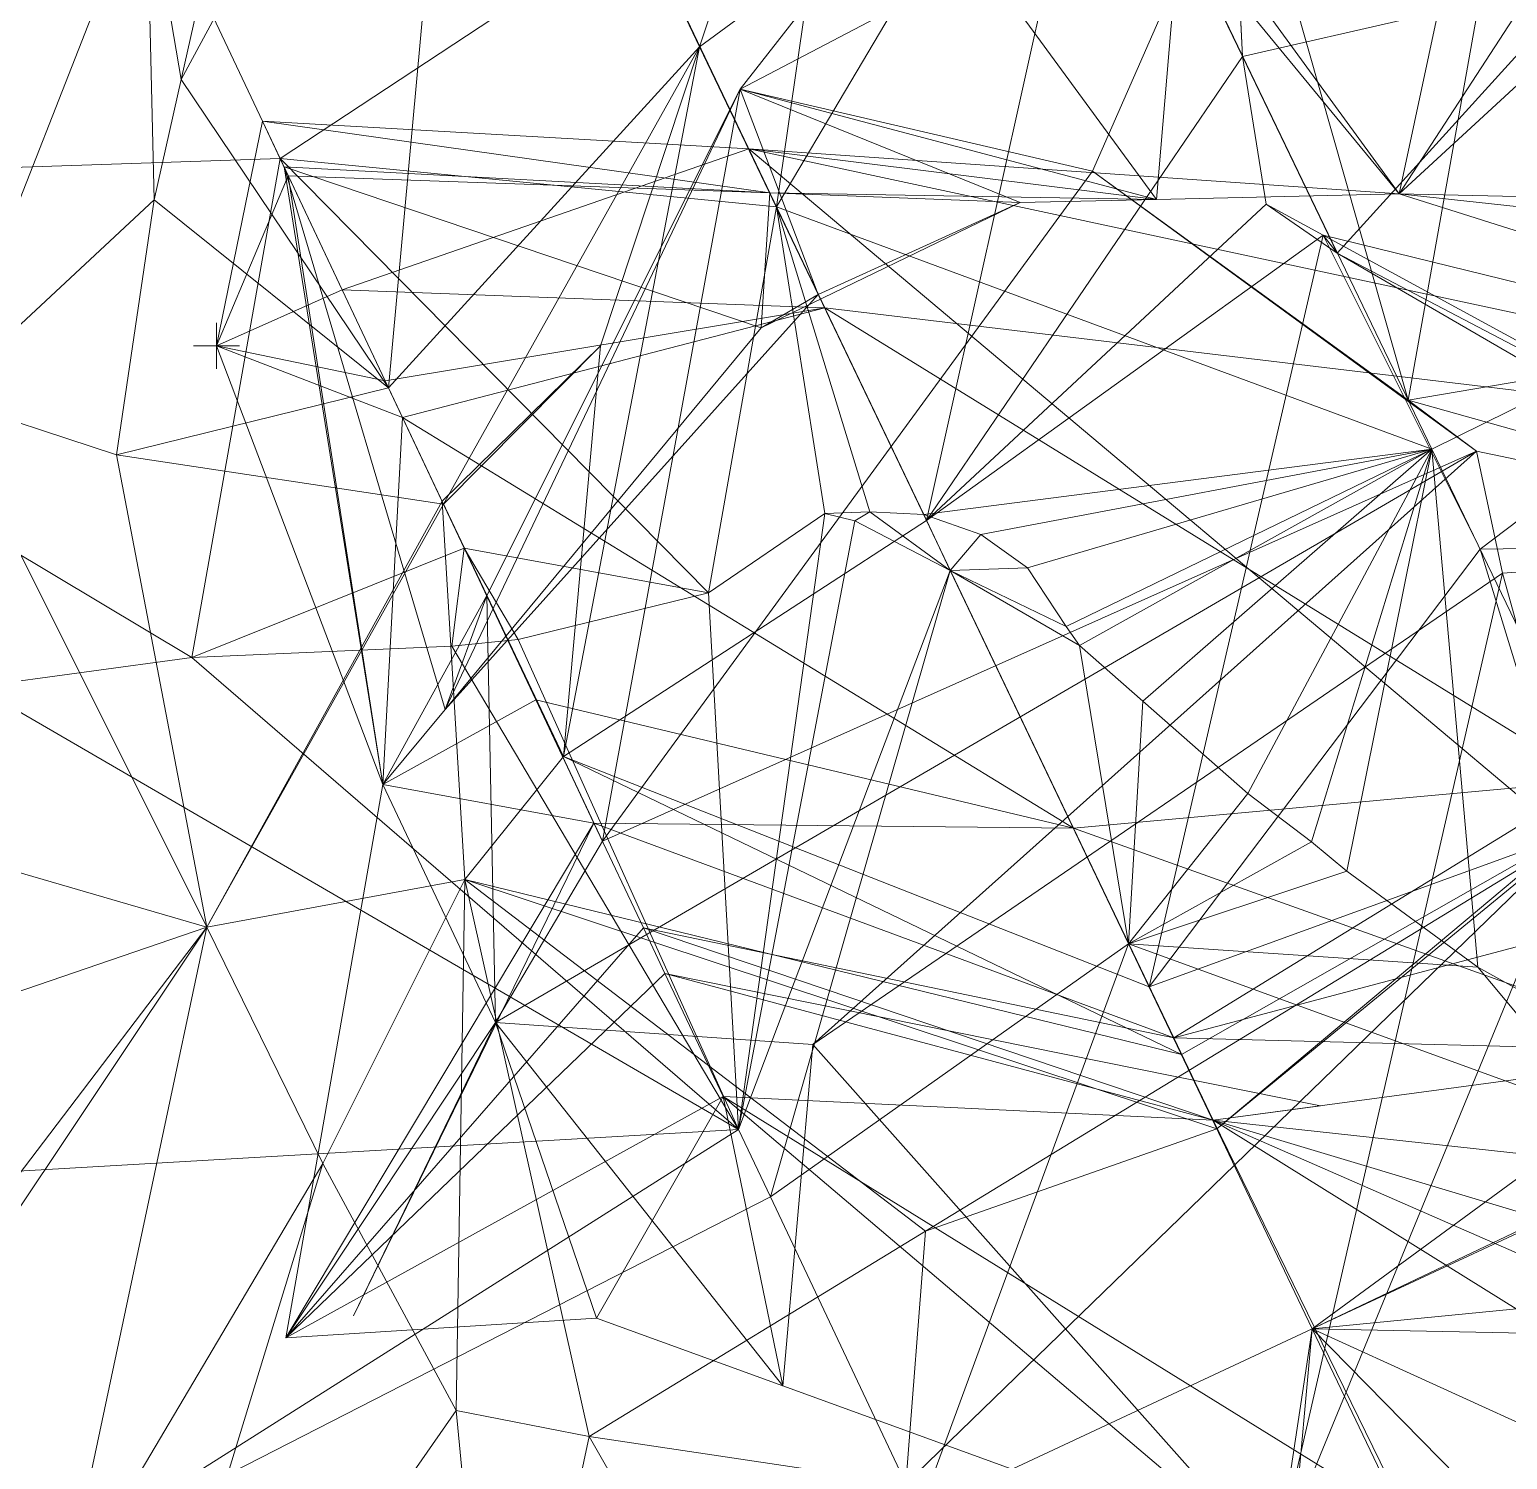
# Model space of a CAD drawing. Extents: x 8150 to 8561, y 2087 to 2332.
# Drawn here: x 8243 to 8307.1, y 2175.9 to 2237.9 of the extents above; entities that cross this region are included whole.
import ezdxf

# ---------------------------------------------------------------- set-up
doc = ezdxf.new("R2010")
doc.units = 0
doc.header["$MEASUREMENT"] = 0
doc.header["$PDMODE"] = 2
doc.header["$PDSIZE"] = -1
doc.linetypes.add('CONTINUOUS2', pattern=[0])

msp = doc.modelspace()

# ---------------------------------------------------------------- linework, layer by layer
at = {"color": 7, "linetype": 'CONTINUOUS', "lineweight": 0}
for points in [[(8338.937, 2247.034, -1051.706), (8329.646, 2246.876, -1073), (8317.341, 2256.534, -1091.984), (8310.502, 2240.104, -1095), (8299.679, 2228.154, -1115), (8296.597, 2230.281, -1120), (8281.867, 2216.564, -1135), (8266.14, 2206.344, -1141.566)], [(8164.782, 2169.498, -1409.912), (8213.797, 2153.339, -1416.019), (8247.612, 2162.975, -1414.28), (8281.565, 2173.566, -1406.783), (8298.594, 2181.527, -1403.927), (8317.851, 2190.504, -1397.535), (8349.284, 2224.682, -1375), (8358.248, 2235.84, -1364.345)], [(8374.706, 2201.838, -1205.829), (8355.352, 2207.128, -1213.859), (8313.424, 2199.676, -1201.013), (8274.173, 2232.679, -1234.552), (8256.539, 2226.57, -1236.435)], [(8438.618, 2200.41, -1175), (8378.433, 2206.291, -1200), (8374.706, 2201.838, -1205.829), (8355.352, 2207.128, -1213.859), (8316.327, 2193.539, -1204), (8294.291, 2190.566, -1211.78), (8298.954, 2191.195, -1210.134), (8270.532, 2196.935, -1229.658)], [(8263.194, 2194.805, -1175), (8257.034, 2182.09, -1199.127), (8267.453, 2203.455, -1208.236), (8288.244, 2203.225, -1200.279), (8316.589, 2193.097, -1175.832)]]:
    msp.add_polyline3d(points, dxfattribs=at)
msp.add_point((8251.095, 2224.145, -1225.499), dxfattribs=at)
at = {"color": 2, "linetype": 'CONTINUOUS2', "lineweight": 0}
for points in [[(8261.864, 2258.464, -1166.659), (8280.745, 2263.418, -1150), (8272.03, 2237.1, -1150), (8261.864, 2258.464, -1166.659)], [(8272.03, 2237.1, -1150), (8280.745, 2263.418, -1150), (8289.249, 2249.764, -1130.158), (8272.03, 2237.1, -1150)], [(8243.007, 2255.231, -1383.158), (8230.47, 2262.618, -1375), (8215.997, 2230.99, -1386.696), (8243.007, 2255.231, -1383.158)], [(8295.564, 2236.68, -1120.056), (8289.249, 2249.764, -1130.158), (8294.299, 2262.276, -1124.646), (8295.564, 2236.68, -1120.056)], [(8295.564, 2236.68, -1120.056), (8294.299, 2262.276, -1124.646), (8294.323, 2262.175, -1120), (8295.564, 2236.68, -1120.056)], [(8310.502, 2240.104, -1095), (8295.564, 2236.68, -1120.056), (8294.323, 2262.175, -1120), (8310.502, 2240.104, -1095)], [(8308.208, 2258.108, -1175), (8323.088, 2262.617, -1175), (8302.362, 2230.729, -1200), (8308.208, 2258.108, -1175)], [(8302.362, 2230.729, -1200), (8323.088, 2262.617, -1175), (8325.042, 2251.646, -1175), (8302.362, 2230.729, -1200)], [(8253.212, 2251.96, -1175), (8261.864, 2258.464, -1166.659), (8249.567, 2235.691, -1175), (8253.212, 2251.96, -1175)], [(8258.546, 2222.32, -1170.567), (8249.567, 2235.691, -1175), (8261.864, 2258.464, -1166.659), (8258.546, 2222.32, -1170.567)], [(8272.03, 2237.1, -1150), (8258.546, 2222.32, -1170.567), (8261.864, 2258.464, -1166.659), (8272.03, 2237.1, -1150)], [(8290.745, 2246.681, -1186.774), (8308.208, 2258.108, -1175), (8302.362, 2230.729, -1200), (8290.745, 2246.681, -1186.774)], [(8253.851, 2232.264, -1393.786), (8243.007, 2255.231, -1383.158), (8215.997, 2230.99, -1386.696), (8253.851, 2232.264, -1393.786)], [(8253.851, 2232.264, -1393.786), (8269.457, 2242.559, -1391.079), (8243.007, 2255.231, -1383.158), (8253.851, 2232.264, -1393.786)], [(8267.746, 2246.143, -1387.672), (8275.373, 2230.167, -1390.284), (8278.923, 2254.756, -1375), (8267.746, 2246.143, -1387.672)], [(8275.373, 2230.167, -1390.284), (8288.261, 2251.92, -1375), (8278.923, 2254.756, -1375), (8275.373, 2230.167, -1390.284)], [(8249.567, 2235.691, -1175), (8248.063, 2244.524, -1187.038), (8253.212, 2251.96, -1175), (8249.567, 2235.691, -1175)], [(8275.373, 2230.167, -1390.284), (8303.781, 2219.656, -1394.318), (8288.261, 2251.92, -1375), (8275.373, 2230.167, -1390.284)], [(8288.261, 2251.92, -1375), (8303.781, 2219.656, -1394.318), (8321.663, 2228.496, -1381.597), (8288.261, 2251.92, -1375)], [(8321.663, 2228.496, -1381.597), (8313.268, 2248.964, -1374.873), (8288.261, 2251.92, -1375), (8321.663, 2228.496, -1381.597)], [(8325.042, 2251.646, -1175), (8343.31, 2229.805, -1175), (8302.362, 2230.729, -1200), (8325.042, 2251.646, -1175)], [(8281.867, 2216.564, -1135), (8272.03, 2237.1, -1150), (8289.249, 2249.764, -1130.158), (8281.867, 2216.564, -1135)], [(8289.249, 2249.764, -1130.158), (8295.564, 2236.68, -1120.056), (8281.867, 2216.564, -1135), (8289.249, 2249.764, -1130.158)], [(8307.634, 2249.215, -1150), (8295.659, 2246.735, -1150), (8302.753, 2221.785, -1143.552), (8307.634, 2249.215, -1150)], [(8317.789, 2224.341, -1120), (8307.634, 2249.215, -1150), (8302.753, 2221.785, -1143.552), (8317.789, 2224.341, -1120)], [(8289.069, 2231.715, -1150), (8295.659, 2246.735, -1150), (8273.789, 2235.264, -1175), (8289.069, 2231.715, -1150)], [(8295.659, 2246.735, -1150), (8281.304, 2244.882, -1175), (8273.789, 2235.264, -1175), (8295.659, 2246.735, -1150)], [(8302.753, 2221.785, -1143.552), (8295.659, 2246.735, -1150), (8289.069, 2231.715, -1150), (8302.753, 2221.785, -1143.552)], [(8292.839, 2242.31, -1192.797), (8290.745, 2246.681, -1186.774), (8302.362, 2230.729, -1200), (8292.839, 2242.31, -1192.797)], [(8267.746, 2246.143, -1387.672), (8269.457, 2242.559, -1391.079), (8275.373, 2230.167, -1390.284), (8267.746, 2246.143, -1387.672)], [(8281.304, 2244.882, -1175), (8291.847, 2230.493, -1200), (8273.789, 2235.264, -1175), (8281.304, 2244.882, -1175)], [(8281.304, 2244.882, -1175), (8292.839, 2242.31, -1192.797), (8291.847, 2230.493, -1200), (8281.304, 2244.882, -1175)], [(8234.345, 2232.234, -1198.126), (8236.238, 2238.608, -1200), (8248.063, 2244.524, -1187.038), (8234.345, 2232.234, -1198.126)], [(8234.345, 2232.234, -1198.126), (8248.063, 2244.524, -1187.038), (8239.185, 2221.906, -1189.176), (8234.345, 2232.234, -1198.126)], [(8248.397, 2230.466, -1175), (8239.185, 2221.906, -1189.176), (8248.063, 2244.524, -1187.038), (8248.397, 2230.466, -1175)], [(8248.063, 2244.524, -1187.038), (8249.567, 2235.691, -1175), (8248.397, 2230.466, -1175), (8248.063, 2244.524, -1187.038)], [(8253.851, 2232.264, -1393.786), (8275.373, 2230.167, -1390.284), (8269.457, 2242.559, -1391.079), (8253.851, 2232.264, -1393.786)], [(8292.839, 2242.31, -1192.797), (8302.362, 2230.729, -1200), (8291.847, 2230.493, -1200), (8292.839, 2242.31, -1192.797)], [(8299.679, 2228.154, -1115), (8295.564, 2236.68, -1120.056), (8310.502, 2240.104, -1095), (8299.679, 2228.154, -1115)], [(8310.502, 2240.104, -1095), (8326.631, 2212.508, -1095), (8299.679, 2228.154, -1115), (8310.502, 2240.104, -1095)], [(8258.546, 2222.32, -1170.567), (8272.03, 2237.1, -1150), (8260.929, 2217.273, -1162.61), (8258.546, 2222.32, -1170.567)], [(8260.929, 2217.273, -1162.61), (8272.03, 2237.1, -1150), (8267.74, 2224.146, -1150), (8260.929, 2217.273, -1162.61)], [(8281.867, 2216.564, -1135), (8266.14, 2206.344, -1141.566), (8272.03, 2237.1, -1150), (8281.867, 2216.564, -1135)], [(8267.74, 2224.146, -1150), (8272.03, 2237.1, -1150), (8266.14, 2206.344, -1141.566), (8267.74, 2224.146, -1150)], [(8296.597, 2230.281, -1120), (8281.867, 2216.564, -1135), (8295.564, 2236.68, -1120.056), (8296.597, 2230.281, -1120)], [(8299.679, 2228.154, -1115), (8296.597, 2230.281, -1120), (8295.564, 2236.68, -1120.056), (8299.679, 2228.154, -1115)], [(8248.397, 2230.466, -1175), (8249.567, 2235.691, -1175), (8258.546, 2222.32, -1170.567), (8248.397, 2230.466, -1175)], [(8273.789, 2235.264, -1175), (8277.181, 2226.372, -1188.422), (8261.007, 2208.383, -1200), (8273.789, 2235.264, -1175)], [(8261.007, 2208.383, -1200), (8262.817, 2213.322, -1175), (8273.789, 2235.264, -1175), (8261.007, 2208.383, -1200)], [(8273.789, 2235.264, -1175), (8262.817, 2213.322, -1175), (8267.823, 2202.672, -1160.24), (8273.789, 2235.264, -1175)], [(8267.823, 2202.672, -1160.24), (8289.069, 2231.715, -1150), (8273.789, 2235.264, -1175), (8267.823, 2202.672, -1160.24)], [(8285.927, 2230.36, -1200), (8273.789, 2235.264, -1175), (8291.847, 2230.493, -1200), (8285.927, 2230.36, -1200)], [(8285.927, 2230.36, -1200), (8277.181, 2226.372, -1188.422), (8273.789, 2235.264, -1175), (8285.927, 2230.36, -1200)], [(8251.095, 2224.145, -1225.499), (8254.207, 2231.509, -1216.98), (8253.088, 2233.88, -1227.691), (8251.095, 2224.145, -1225.499)], [(8251.095, 2224.145, -1225.499), (8253.088, 2233.88, -1227.691), (8256.539, 2226.57, -1236.435), (8251.095, 2224.145, -1225.499)], [(8275.083, 2230.775, -1220.746), (8274.173, 2232.679, -1234.552), (8253.088, 2233.88, -1227.691), (8275.083, 2230.775, -1220.746)], [(8256.539, 2226.57, -1236.435), (8253.088, 2233.88, -1227.691), (8274.173, 2232.679, -1234.552), (8256.539, 2226.57, -1236.435)], [(8275.083, 2230.775, -1220.746), (8253.088, 2233.88, -1227.691), (8254.207, 2231.509, -1216.98), (8275.083, 2230.775, -1220.746)], [(8256.539, 2226.57, -1236.435), (8274.173, 2232.679, -1234.552), (8277.461, 2225.794, -1224.969), (8256.539, 2226.57, -1236.435)], [(8342.641, 2218.006, -1200), (8277.461, 2225.794, -1224.969), (8274.173, 2232.679, -1234.552), (8342.641, 2218.006, -1200)], [(8274.173, 2232.679, -1234.552), (8275.083, 2230.775, -1220.746), (8291.847, 2230.493, -1200), (8274.173, 2232.679, -1234.552)], [(8291.847, 2230.493, -1200), (8302.362, 2230.729, -1200), (8274.173, 2232.679, -1234.552), (8291.847, 2230.493, -1200)], [(8274.173, 2232.679, -1234.552), (8302.362, 2230.729, -1200), (8342.641, 2218.006, -1200), (8274.173, 2232.679, -1234.552)], [(8250.025, 2210.636, -1404.415), (8253.851, 2232.264, -1393.786), (8215.997, 2230.99, -1386.696), (8250.025, 2210.636, -1404.415)], [(8250.025, 2210.636, -1404.415), (8261.828, 2215.369, -1401.115), (8253.851, 2232.264, -1393.786), (8250.025, 2210.636, -1404.415)], [(8253.851, 2232.264, -1393.786), (8261.828, 2215.369, -1401.115), (8272.421, 2213.432, -1400), (8253.851, 2232.264, -1393.786)], [(8272.421, 2213.432, -1400), (8275.373, 2230.167, -1390.284), (8253.851, 2232.264, -1393.786), (8272.421, 2213.432, -1400)], [(8254.207, 2231.509, -1216.98), (8251.095, 2224.145, -1225.499), (8258.305, 2205.119, -1200), (8254.207, 2231.509, -1216.98)], [(8258.305, 2205.119, -1200), (8261.007, 2208.383, -1200), (8254.021, 2231.904, -1212.826), (8258.305, 2205.119, -1200)], [(8258.305, 2205.119, -1200), (8254.021, 2231.904, -1212.826), (8254.207, 2231.509, -1216.98), (8258.305, 2205.119, -1200)], [(8275.083, 2230.775, -1220.746), (8254.207, 2231.509, -1216.98), (8254.021, 2231.904, -1212.826), (8275.083, 2230.775, -1220.746)], [(8274.699, 2224.926, -1200), (8254.021, 2231.904, -1212.826), (8261.007, 2208.383, -1200), (8274.699, 2224.926, -1200)], [(8274.699, 2224.926, -1200), (8275.083, 2230.775, -1220.746), (8254.021, 2231.904, -1212.826), (8274.699, 2224.926, -1200)], [(8305.708, 2219.577, -1150), (8289.069, 2231.715, -1150), (8267.823, 2202.672, -1160.24), (8305.708, 2219.577, -1150)], [(8305.708, 2219.577, -1150), (8302.753, 2221.785, -1143.552), (8289.069, 2231.715, -1150), (8305.708, 2219.577, -1150)], [(8240.68, 2209.365, -1405.383), (8250.025, 2210.636, -1404.415), (8215.997, 2230.99, -1386.696), (8240.68, 2209.365, -1405.383)], [(8275.083, 2230.775, -1220.746), (8274.699, 2224.926, -1200), (8285.927, 2230.36, -1200), (8275.083, 2230.775, -1220.746)], [(8285.927, 2230.36, -1200), (8291.847, 2230.493, -1200), (8275.083, 2230.775, -1220.746), (8285.927, 2230.36, -1200)], [(8346.535, 2225.949, -1175), (8342.641, 2218.006, -1200), (8302.362, 2230.729, -1200), (8346.535, 2225.949, -1175)], [(8346.535, 2225.949, -1175), (8302.362, 2230.729, -1200), (8343.31, 2229.805, -1175), (8346.535, 2225.949, -1175)], [(8248.397, 2230.466, -1175), (8246.766, 2219.419, -1175), (8239.185, 2221.906, -1189.176), (8248.397, 2230.466, -1175)], [(8258.546, 2222.32, -1170.567), (8246.766, 2219.419, -1175), (8248.397, 2230.466, -1175), (8258.546, 2222.32, -1170.567)], [(8272.421, 2213.432, -1400), (8277.465, 2216.874, -1399.285), (8275.373, 2230.167, -1390.284), (8272.421, 2213.432, -1400)], [(8274.699, 2224.926, -1200), (8277.181, 2226.372, -1188.422), (8285.927, 2230.36, -1200), (8274.699, 2224.926, -1200)], [(8275.373, 2230.167, -1390.284), (8281.749, 2216.825, -1398.849), (8303.781, 2219.656, -1394.318), (8275.373, 2230.167, -1390.284)], [(8279.42, 2216.949, -1399.1), (8281.749, 2216.825, -1398.849), (8275.373, 2230.167, -1390.284), (8279.42, 2216.949, -1399.1)], [(8279.42, 2216.949, -1399.1), (8275.373, 2230.167, -1390.284), (8277.465, 2216.874, -1399.285), (8279.42, 2216.949, -1399.1)], [(8296.597, 2230.281, -1120), (8299.062, 2228.94, -1120), (8281.867, 2216.564, -1135), (8296.597, 2230.281, -1120)], [(8299.679, 2228.154, -1115), (8299.062, 2228.94, -1120), (8296.597, 2230.281, -1120), (8299.679, 2228.154, -1115)], [(8291.519, 2196.347, -1135.473), (8281.867, 2216.564, -1135), (8299.062, 2228.94, -1120), (8291.519, 2196.347, -1135.473)], [(8299.062, 2228.94, -1120), (8305.873, 2215.321, -1137.335), (8291.519, 2196.347, -1135.473), (8299.062, 2228.94, -1120)], [(8321.663, 2216.649, -1120), (8299.062, 2228.94, -1120), (8299.679, 2228.154, -1115), (8321.663, 2216.649, -1120)], [(8321.663, 2216.649, -1120), (8317.789, 2224.341, -1120), (8299.062, 2228.94, -1120), (8321.663, 2216.649, -1120)], [(8317.789, 2224.341, -1120), (8305.873, 2215.321, -1137.335), (8299.062, 2228.94, -1120), (8317.789, 2224.341, -1120)], [(8321.663, 2216.649, -1120), (8299.679, 2228.154, -1115), (8326.631, 2212.508, -1095), (8321.663, 2216.649, -1120)], [(8303.781, 2219.656, -1394.318), (8317.851, 2190.504, -1397.535), (8321.663, 2228.496, -1381.597), (8303.781, 2219.656, -1394.318)], [(8256.539, 2226.57, -1236.435), (8258.405, 2222.619, -1228.346), (8251.095, 2224.145, -1225.499), (8256.539, 2226.57, -1236.435)], [(8277.461, 2225.794, -1224.969), (8258.405, 2222.619, -1228.346), (8256.539, 2226.57, -1236.435), (8277.461, 2225.794, -1224.969)], [(8277.181, 2226.372, -1188.422), (8274.699, 2224.926, -1200), (8261.007, 2208.383, -1200), (8277.181, 2226.372, -1188.422)], [(8259.151, 2221.038, -1223.756), (8258.405, 2222.619, -1228.346), (8277.461, 2225.794, -1224.969), (8259.151, 2221.038, -1223.756)], [(8277.461, 2225.794, -1224.969), (8288.244, 2203.225, -1200.279), (8259.151, 2221.038, -1223.756), (8277.461, 2225.794, -1224.969)], [(8310.721, 2205.279, -1194.96), (8288.244, 2203.225, -1200.279), (8277.461, 2225.794, -1224.969), (8310.721, 2205.279, -1194.96)], [(8342.641, 2218.006, -1200), (8310.721, 2205.279, -1194.96), (8277.461, 2225.794, -1224.969), (8342.641, 2218.006, -1200)], [(8317.789, 2224.341, -1120), (8302.753, 2221.785, -1143.552), (8324.789, 2215.608, -1150.028), (8317.789, 2224.341, -1120)], [(8317.789, 2224.341, -1120), (8324.789, 2215.608, -1150.028), (8305.873, 2215.321, -1137.335), (8317.789, 2224.341, -1120)], [(8259.151, 2221.038, -1223.756), (8251.095, 2224.145, -1225.499), (8258.405, 2222.619, -1228.346), (8259.151, 2221.038, -1223.756)], [(8259.151, 2221.038, -1223.756), (8258.305, 2205.119, -1200), (8251.095, 2224.145, -1225.499), (8259.151, 2221.038, -1223.756)], [(8266.14, 2206.344, -1141.566), (8260.874, 2217.407, -1148.955), (8267.74, 2224.146, -1150), (8266.14, 2206.344, -1141.566)], [(8267.74, 2224.146, -1150), (8260.874, 2217.407, -1148.955), (8260.929, 2217.273, -1162.61), (8267.74, 2224.146, -1150)], [(8246.766, 2219.419, -1175), (8258.546, 2222.32, -1170.567), (8260.929, 2217.273, -1162.61), (8246.766, 2219.419, -1175)], [(8239.185, 2221.906, -1189.176), (8250.678, 2198.934, -1175), (8227.795, 2205.608, -1194.78), (8239.185, 2221.906, -1189.176)], [(8250.678, 2198.934, -1175), (8239.185, 2221.906, -1189.176), (8246.766, 2219.419, -1175), (8250.678, 2198.934, -1175)], [(8305.708, 2219.577, -1150), (8324.789, 2215.608, -1150.028), (8302.753, 2221.785, -1143.552), (8305.708, 2219.577, -1150)], [(8264.935, 2208.789, -1212.171), (8258.305, 2205.119, -1200), (8259.151, 2221.038, -1223.756), (8264.935, 2208.789, -1212.171)], [(8264.935, 2208.789, -1212.171), (8259.151, 2221.038, -1223.756), (8288.244, 2203.225, -1200.279), (8264.935, 2208.789, -1212.171)], [(8260.929, 2217.273, -1162.61), (8250.678, 2198.934, -1175), (8246.766, 2219.419, -1175), (8260.929, 2217.273, -1162.61)], [(8267.823, 2202.672, -1160.24), (8263.194, 2194.805, -1175), (8305.708, 2219.577, -1150), (8267.823, 2202.672, -1160.24)], [(8276.948, 2193.851, -1175), (8305.708, 2219.577, -1150), (8263.194, 2194.805, -1175), (8276.948, 2193.851, -1175)], [(8306.844, 2214.289, -1175), (8305.708, 2219.577, -1150), (8276.948, 2193.851, -1175), (8306.844, 2214.289, -1175)], [(8281.749, 2216.825, -1398.849), (8284.224, 2215.966, -1398.483), (8303.781, 2219.656, -1394.318), (8281.749, 2216.825, -1398.849)], [(8286.243, 2214.519, -1398.164), (8303.781, 2219.656, -1394.318), (8284.224, 2215.966, -1398.483), (8286.243, 2214.519, -1398.164)], [(8286.243, 2214.519, -1398.164), (8287.919, 2211.97, -1398.11), (8303.781, 2219.656, -1394.318), (8286.243, 2214.519, -1398.164)], [(8288.509, 2211.15, -1398.059), (8303.781, 2219.656, -1394.318), (8287.919, 2211.97, -1398.11), (8288.509, 2211.15, -1398.059)], [(8288.509, 2211.15, -1398.059), (8291.252, 2208.734, -1397.807), (8303.781, 2219.656, -1394.318), (8288.509, 2211.15, -1398.059)], [(8295.793, 2204.739, -1397.39), (8303.781, 2219.656, -1394.318), (8291.252, 2208.734, -1397.807), (8295.793, 2204.739, -1397.39)], [(8303.781, 2219.656, -1394.318), (8295.793, 2204.739, -1397.39), (8298.556, 2202.641, -1397.132), (8303.781, 2219.656, -1394.318)], [(8298.556, 2202.641, -1397.132), (8300.09, 2201.365, -1396.99), (8303.781, 2219.656, -1394.318), (8298.556, 2202.641, -1397.132)], [(8303.781, 2219.656, -1394.318), (8300.09, 2201.365, -1396.99), (8305.767, 2197.207, -1396.462), (8303.781, 2219.656, -1394.318)], [(8303.781, 2219.656, -1394.318), (8305.767, 2197.207, -1396.462), (8317.851, 2190.504, -1397.535), (8303.781, 2219.656, -1394.318)], [(8324.789, 2215.608, -1150.028), (8305.708, 2219.577, -1150), (8306.844, 2214.289, -1175), (8324.789, 2215.608, -1150.028)], [(8260.929, 2217.273, -1162.61), (8260.874, 2217.407, -1148.955), (8250.678, 2198.934, -1175), (8260.929, 2217.273, -1162.61)], [(8261.855, 2201.01, -1150), (8250.678, 2198.934, -1175), (8260.874, 2217.407, -1148.955), (8261.855, 2201.01, -1150)], [(8266.14, 2206.344, -1141.566), (8261.855, 2201.01, -1150), (8260.874, 2217.407, -1148.955), (8266.14, 2206.344, -1141.566)], [(8266.14, 2206.344, -1141.566), (8281.867, 2216.564, -1135), (8291.519, 2196.347, -1135.473), (8266.14, 2206.344, -1141.566)], [(8272.421, 2213.432, -1400), (8273.727, 2190.168, -1404.77), (8277.465, 2216.874, -1399.285), (8272.421, 2213.432, -1400)], [(8278.768, 2216.56, -1399.111), (8277.465, 2216.874, -1399.285), (8273.727, 2190.168, -1404.77), (8278.768, 2216.56, -1399.111)], [(8278.768, 2216.56, -1399.111), (8273.727, 2190.168, -1404.77), (8282.902, 2214.396, -1399.935), (8278.768, 2216.56, -1399.111)], [(8277.465, 2216.874, -1399.285), (8278.768, 2216.56, -1399.111), (8279.42, 2216.949, -1399.1), (8277.465, 2216.874, -1399.285)], [(8279.42, 2216.949, -1399.1), (8278.768, 2216.56, -1399.111), (8282.902, 2214.396, -1399.935), (8279.42, 2216.949, -1399.1)], [(8282.902, 2214.396, -1399.935), (8281.749, 2216.825, -1398.849), (8279.42, 2216.949, -1399.1), (8282.902, 2214.396, -1399.935)], [(8284.224, 2215.966, -1398.483), (8281.749, 2216.825, -1398.849), (8282.902, 2214.396, -1399.935), (8284.224, 2215.966, -1398.483)], [(8286.243, 2214.519, -1398.164), (8284.224, 2215.966, -1398.483), (8282.902, 2214.396, -1399.935), (8286.243, 2214.519, -1398.164)], [(8261.289, 2211.126, -1402.14), (8261.828, 2215.369, -1401.115), (8250.025, 2210.636, -1404.415), (8261.289, 2211.126, -1402.14)], [(8261.828, 2215.369, -1401.115), (8261.289, 2211.126, -1402.14), (8264.177, 2211.406, -1401.559), (8261.828, 2215.369, -1401.115)], [(8264.177, 2211.406, -1401.559), (8272.421, 2213.432, -1400), (8261.828, 2215.369, -1401.115), (8264.177, 2211.406, -1401.559)], [(8291.519, 2196.347, -1135.473), (8305.873, 2215.321, -1137.335), (8309.674, 2202.944, -1149.979), (8291.519, 2196.347, -1135.473)], [(8305.873, 2215.321, -1137.335), (8324.789, 2215.608, -1150.028), (8309.674, 2202.944, -1149.979), (8305.873, 2215.321, -1137.335)], [(8324.789, 2215.608, -1150.028), (8306.844, 2214.289, -1175), (8309.991, 2202.937, -1175), (8324.789, 2215.608, -1150.028)], [(8282.902, 2214.396, -1399.935), (8273.727, 2190.168, -1404.77), (8275.108, 2187.242, -1404.979), (8282.902, 2214.396, -1399.935)], [(8282.902, 2214.396, -1399.935), (8275.108, 2187.242, -1404.979), (8290.627, 2198.214, -1402.362), (8282.902, 2214.396, -1399.935)], [(8296.981, 2171.293, -1200), (8306.844, 2214.289, -1175), (8276.948, 2193.851, -1175), (8296.981, 2171.293, -1200)], [(8286.243, 2214.519, -1398.164), (8282.902, 2214.396, -1399.935), (8287.919, 2211.97, -1398.11), (8286.243, 2214.519, -1398.164)], [(8282.902, 2214.396, -1399.935), (8290.627, 2198.214, -1402.362), (8288.509, 2211.15, -1398.059), (8282.902, 2214.396, -1399.935)], [(8288.509, 2211.15, -1398.059), (8287.919, 2211.97, -1398.11), (8282.902, 2214.396, -1399.935), (8288.509, 2211.15, -1398.059)], [(8309.991, 2202.937, -1175), (8306.844, 2214.289, -1175), (8296.981, 2171.293, -1200), (8309.991, 2202.937, -1175)], [(8272.421, 2213.432, -1400), (8264.177, 2211.406, -1401.559), (8273.727, 2190.168, -1404.77), (8272.421, 2213.432, -1400)], [(8258.305, 2205.119, -1200), (8262.817, 2213.322, -1175), (8261.007, 2208.383, -1200), (8258.305, 2205.119, -1200)], [(8262.817, 2213.322, -1175), (8258.305, 2205.119, -1200), (8263.194, 2194.805, -1175), (8262.817, 2213.322, -1175)], [(8267.823, 2202.672, -1160.24), (8262.817, 2213.322, -1175), (8263.194, 2194.805, -1175), (8267.823, 2202.672, -1160.24)], [(8261.289, 2211.126, -1402.14), (8250.025, 2210.636, -1404.415), (8273.727, 2190.168, -1404.77), (8261.289, 2211.126, -1402.14)], [(8264.177, 2211.406, -1401.559), (8261.289, 2211.126, -1402.14), (8273.727, 2190.168, -1404.77), (8264.177, 2211.406, -1401.559)], [(8291.252, 2208.734, -1397.807), (8288.509, 2211.15, -1398.059), (8290.627, 2198.214, -1402.362), (8291.252, 2208.734, -1397.807)], [(8250.025, 2210.636, -1404.415), (8240.68, 2209.365, -1405.383), (8273.727, 2190.168, -1404.77), (8250.025, 2210.636, -1404.415)], [(8240.68, 2209.365, -1405.383), (8235.986, 2187.986, -1414.786), (8273.727, 2190.168, -1404.77), (8240.68, 2209.365, -1405.383)], [(8264.935, 2208.789, -1212.171), (8267.453, 2203.455, -1208.236), (8258.305, 2205.119, -1200), (8264.935, 2208.789, -1212.171)], [(8267.453, 2203.455, -1208.236), (8264.935, 2208.789, -1212.171), (8288.244, 2203.225, -1200.279), (8267.453, 2203.455, -1208.236)], [(8290.627, 2198.214, -1402.362), (8295.793, 2204.739, -1397.39), (8291.252, 2208.734, -1397.807), (8290.627, 2198.214, -1402.362)], [(8261.855, 2201.01, -1150), (8266.14, 2206.344, -1141.566), (8292.918, 2193.417, -1139.534), (8261.855, 2201.01, -1150)], [(8291.519, 2196.347, -1135.473), (8292.918, 2193.417, -1139.534), (8266.14, 2206.344, -1141.566), (8291.519, 2196.347, -1135.473)], [(8227.795, 2205.608, -1194.78), (8250.678, 2198.934, -1175), (8225.064, 2190.161, -1200), (8227.795, 2205.608, -1194.78)], [(8258.305, 2205.119, -1200), (8267.453, 2203.455, -1208.236), (8254.103, 2181.135, -1200), (8258.305, 2205.119, -1200)], [(8254.103, 2181.135, -1200), (8263.194, 2194.805, -1175), (8258.305, 2205.119, -1200), (8254.103, 2181.135, -1200)], [(8288.244, 2203.225, -1200.279), (8310.721, 2205.279, -1194.96), (8292.585, 2194.144, -1196.337), (8288.244, 2203.225, -1200.279)], [(8313.424, 2199.676, -1201.013), (8292.585, 2194.144, -1196.337), (8310.721, 2205.279, -1194.96), (8313.424, 2199.676, -1201.013)], [(8298.556, 2202.641, -1397.132), (8295.793, 2204.739, -1397.39), (8290.627, 2198.214, -1402.362), (8298.556, 2202.641, -1397.132)], [(8269.599, 2198.911, -1212.608), (8254.103, 2181.135, -1200), (8267.453, 2203.455, -1208.236), (8269.599, 2198.911, -1212.608)], [(8288.244, 2203.225, -1200.279), (8292.585, 2194.144, -1196.337), (8267.453, 2203.455, -1208.236), (8288.244, 2203.225, -1200.279)], [(8269.599, 2198.911, -1212.608), (8267.453, 2203.455, -1208.236), (8292.585, 2194.144, -1196.337), (8269.599, 2198.911, -1212.608)], [(8309.991, 2202.937, -1175), (8296.981, 2171.293, -1200), (8280.979, 2174.807, -1183.535), (8309.991, 2202.937, -1175)], [(8281.826, 2185.754, -1175), (8309.991, 2202.937, -1175), (8280.979, 2174.807, -1183.535), (8281.826, 2185.754, -1175)], [(8309.991, 2202.937, -1175), (8281.826, 2185.754, -1175), (8294.456, 2190.194, -1149.929), (8309.991, 2202.937, -1175)], [(8298.556, 2202.641, -1397.132), (8290.627, 2198.214, -1402.362), (8300.09, 2201.365, -1396.99), (8298.556, 2202.641, -1397.132)], [(8291.519, 2196.347, -1135.473), (8309.674, 2202.944, -1149.979), (8292.918, 2193.417, -1139.534), (8291.519, 2196.347, -1135.473)], [(8292.918, 2193.417, -1139.534), (8309.674, 2202.944, -1149.979), (8294.456, 2190.194, -1149.929), (8292.918, 2193.417, -1139.534)], [(8294.456, 2190.194, -1149.929), (8309.674, 2202.944, -1149.979), (8309.991, 2202.937, -1175), (8294.456, 2190.194, -1149.929)], [(8305.767, 2197.207, -1396.462), (8300.09, 2201.365, -1396.99), (8290.627, 2198.214, -1402.362), (8305.767, 2197.207, -1396.462)], [(8250.678, 2198.934, -1175), (8261.855, 2201.01, -1150), (8255.707, 2188.691, -1175), (8250.678, 2198.934, -1175)], [(8261.481, 2177.982, -1175), (8255.707, 2188.691, -1175), (8261.855, 2201.01, -1150), (8261.481, 2177.982, -1175)], [(8261.855, 2201.01, -1150), (8267.255, 2176.865, -1175), (8261.481, 2177.982, -1175), (8261.855, 2201.01, -1150)], [(8292.918, 2193.417, -1139.534), (8294.456, 2190.194, -1149.929), (8261.855, 2201.01, -1150), (8292.918, 2193.417, -1139.534)], [(8294.456, 2190.194, -1149.929), (8281.826, 2185.754, -1175), (8261.855, 2201.01, -1150), (8294.456, 2190.194, -1149.929)], [(8261.855, 2201.01, -1150), (8281.826, 2185.754, -1175), (8267.255, 2176.865, -1175), (8261.855, 2201.01, -1150)], [(8292.585, 2194.144, -1196.337), (8313.424, 2199.676, -1201.013), (8316.327, 2193.539, -1204), (8292.585, 2194.144, -1196.337)], [(8235.95, 2179.571, -1200), (8225.064, 2190.161, -1200), (8250.678, 2198.934, -1175), (8235.95, 2179.571, -1200)], [(8236.454, 2177.655, -1200), (8235.95, 2179.571, -1200), (8250.678, 2198.934, -1175), (8236.454, 2177.655, -1200)], [(8250.678, 2198.934, -1175), (8244.475, 2169.725, -1192.249), (8236.454, 2177.655, -1200), (8250.678, 2198.934, -1175)], [(8250.678, 2198.934, -1175), (8255.707, 2188.691, -1175), (8244.475, 2169.725, -1192.249), (8250.678, 2198.934, -1175)], [(8269.599, 2198.911, -1212.608), (8270.532, 2196.935, -1229.658), (8254.103, 2181.135, -1200), (8269.599, 2198.911, -1212.608)], [(8292.585, 2194.144, -1196.337), (8294.291, 2190.566, -1211.78), (8269.599, 2198.911, -1212.608), (8292.585, 2194.144, -1196.337)], [(8270.532, 2196.935, -1229.658), (8269.599, 2198.911, -1212.608), (8294.291, 2190.566, -1211.78), (8270.532, 2196.935, -1229.658)], [(8275.108, 2187.242, -1404.979), (8281.565, 2173.566, -1406.783), (8290.627, 2198.214, -1402.362), (8275.108, 2187.242, -1404.979)], [(8298.594, 2181.527, -1403.927), (8290.627, 2198.214, -1402.362), (8281.565, 2173.566, -1406.783), (8298.594, 2181.527, -1403.927)], [(8311.17, 2190.744, -1396.276), (8290.627, 2198.214, -1402.362), (8298.594, 2181.527, -1403.927), (8311.17, 2190.744, -1396.276)], [(8311.17, 2190.744, -1396.276), (8305.767, 2197.207, -1396.462), (8290.627, 2198.214, -1402.362), (8311.17, 2190.744, -1396.276)], [(8273.05, 2191.601, -1225.068), (8254.103, 2181.135, -1200), (8270.532, 2196.935, -1229.658), (8273.05, 2191.601, -1225.068)], [(8270.532, 2196.935, -1229.658), (8294.291, 2190.566, -1211.78), (8273.05, 2191.601, -1225.068), (8270.532, 2196.935, -1229.658)], [(8317.851, 2190.504, -1397.535), (8305.767, 2197.207, -1396.462), (8311.17, 2190.744, -1396.276), (8317.851, 2190.504, -1397.535)], [(8267.568, 2181.995, -1200), (8263.194, 2194.805, -1175), (8254.103, 2181.135, -1200), (8267.568, 2181.995, -1200)], [(8263.194, 2194.805, -1175), (8267.568, 2181.995, -1200), (8275.637, 2179.059, -1200), (8263.194, 2194.805, -1175)], [(8275.637, 2179.059, -1200), (8276.948, 2193.851, -1175), (8263.194, 2194.805, -1175), (8275.637, 2179.059, -1200)], [(8316.327, 2193.539, -1204), (8294.291, 2190.566, -1211.78), (8292.585, 2194.144, -1196.337), (8316.327, 2193.539, -1204)], [(8276.948, 2193.851, -1175), (8275.637, 2179.059, -1200), (8296.981, 2171.293, -1200), (8276.948, 2193.851, -1175)], [(8316.327, 2193.539, -1204), (8316.178, 2188.188, -1200), (8294.291, 2190.566, -1211.78), (8316.327, 2193.539, -1204)], [(8267.568, 2181.995, -1200), (8254.103, 2181.135, -1200), (8273.05, 2191.601, -1225.068), (8267.568, 2181.995, -1200)], [(8267.568, 2181.995, -1200), (8273.05, 2191.601, -1225.068), (8275.637, 2179.059, -1200), (8267.568, 2181.995, -1200)], [(8296.981, 2171.293, -1200), (8275.637, 2179.059, -1200), (8273.05, 2191.601, -1225.068), (8296.981, 2171.293, -1200)], [(8296.981, 2171.293, -1200), (8273.05, 2191.601, -1225.068), (8302.789, 2173.186, -1200), (8296.981, 2171.293, -1200)], [(8294.291, 2190.566, -1211.78), (8302.789, 2173.186, -1200), (8273.05, 2191.601, -1225.068), (8294.291, 2190.566, -1211.78)], [(8308.877, 2186.201, -1200), (8294.291, 2190.566, -1211.78), (8316.178, 2188.188, -1200), (8308.877, 2186.201, -1200)], [(8308.877, 2186.201, -1200), (8316.595, 2180.815, -1200), (8294.291, 2190.566, -1211.78), (8308.877, 2186.201, -1200)], [(8302.789, 2173.186, -1200), (8294.291, 2190.566, -1211.78), (8327.922, 2169.638, -1198.182), (8302.789, 2173.186, -1200)], [(8316.595, 2180.815, -1200), (8327.922, 2169.638, -1198.182), (8294.291, 2190.566, -1211.78), (8316.595, 2180.815, -1200)], [(8310.88, 2187.382, -1396.377), (8311.17, 2190.744, -1396.276), (8298.594, 2181.527, -1403.927), (8310.88, 2187.382, -1396.377)], [(8235.986, 2187.986, -1414.786), (8243.798, 2171.221, -1413.195), (8273.727, 2190.168, -1404.77), (8235.986, 2187.986, -1414.786)], [(8275.108, 2187.242, -1404.979), (8273.727, 2190.168, -1404.77), (8243.798, 2171.221, -1413.195), (8275.108, 2187.242, -1404.979)], [(8245.315, 2154.753, -1200), (8244.475, 2169.725, -1192.249), (8255.707, 2188.691, -1175), (8245.315, 2154.753, -1200)], [(8255.707, 2188.691, -1175), (8261.481, 2177.982, -1175), (8245.315, 2154.753, -1200), (8255.707, 2188.691, -1175)], [(8207.942, 2165.838, -1416.469), (8243.798, 2171.221, -1413.195), (8235.986, 2187.986, -1414.786), (8207.942, 2165.838, -1416.469)], [(8275.108, 2187.242, -1404.979), (8243.798, 2171.221, -1413.195), (8281.565, 2173.566, -1406.783), (8275.108, 2187.242, -1404.979)], [(8310.69, 2182.718, -1396.506), (8310.88, 2187.382, -1396.377), (8298.594, 2181.527, -1403.927), (8310.69, 2182.718, -1396.506)], [(8267.255, 2176.865, -1175), (8281.826, 2185.754, -1175), (8280.979, 2174.807, -1183.535), (8267.255, 2176.865, -1175)], [(8310.632, 2181.286, -1396.546), (8310.69, 2182.718, -1396.506), (8298.594, 2181.527, -1403.927), (8310.632, 2181.286, -1396.546)], [(8298.594, 2181.527, -1403.927), (8281.565, 2173.566, -1406.783), (8295.764, 2162.87, -1398.421), (8298.594, 2181.527, -1403.927)], [(8295.764, 2162.87, -1398.421), (8297.05, 2164.649, -1398.035), (8298.594, 2181.527, -1403.927), (8295.764, 2162.87, -1398.421)], [(8298.594, 2181.527, -1403.927), (8297.05, 2164.649, -1398.035), (8305.029, 2168.048, -1397.381), (8298.594, 2181.527, -1403.927)], [(8298.594, 2181.527, -1403.927), (8305.029, 2168.048, -1397.381), (8307.262, 2172.699, -1396.94), (8298.594, 2181.527, -1403.927)], [(8307.262, 2172.699, -1396.94), (8309.362, 2176.617, -1396.731), (8298.594, 2181.527, -1403.927), (8307.262, 2172.699, -1396.94)], [(8309.362, 2176.617, -1396.731), (8310.632, 2181.286, -1396.546), (8298.594, 2181.527, -1403.927), (8309.362, 2176.617, -1396.731)], [(8244.475, 2169.725, -1192.249), (8238.167, 2156.376, -1200), (8236.454, 2177.655, -1200), (8244.475, 2169.725, -1192.249)], [(8263.349, 2158.561, -1200), (8245.315, 2154.753, -1200), (8261.481, 2177.982, -1175), (8263.349, 2158.561, -1200)], [(8267.255, 2176.865, -1175), (8263.349, 2158.561, -1200), (8261.481, 2177.982, -1175), (8267.255, 2176.865, -1175)], [(8267.255, 2176.865, -1175), (8278.985, 2156.326, -1200), (8263.349, 2158.561, -1200), (8267.255, 2176.865, -1175)], [(8267.255, 2176.865, -1175), (8280.979, 2174.807, -1183.535), (8278.985, 2156.326, -1200), (8267.255, 2176.865, -1175)]]:
    msp.add_3dface(points, dxfattribs=at)

doc.saveas('drawing.dxf')
